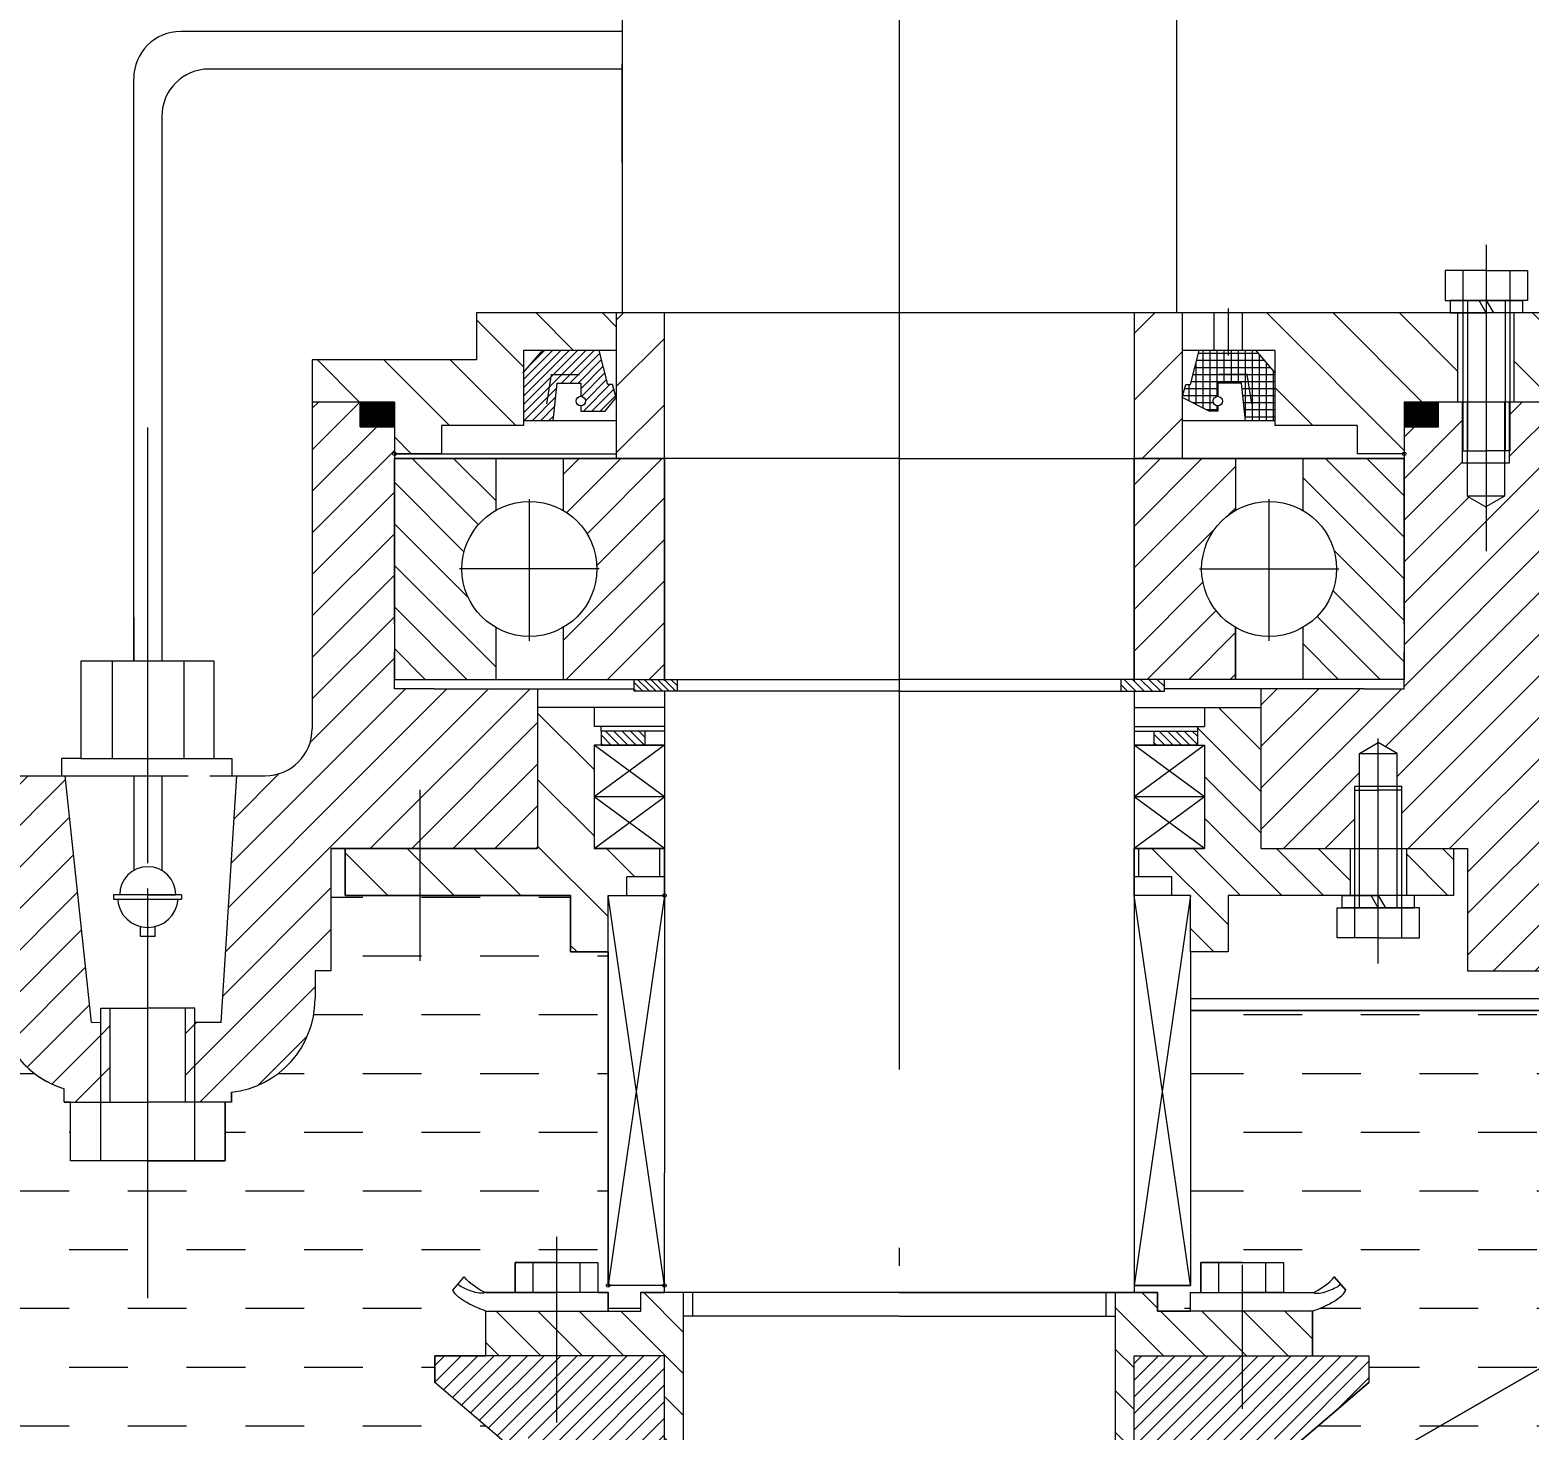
# Model space of a CAD drawing. Extents: x -51258 to 164715, y -112558 to 496610.
# Drawn here: x 74039.4 to 74459.4, y 47772.9 to 48165 of the extents above; entities that cross this region are included whole.
import ezdxf

# ---------------------------------------------------------------- set-up
doc = ezdxf.new("R2010")
doc.units = 0
doc.header["$LTSCALE"] = 1000
doc.header["$PDMODE"] = 32
doc.header["$PDSIZE"] = 1
doc.linetypes.add('DOTE', pattern=[2.42, 2, -0.2, 0.02, -0.2])
doc.layers.add('中心线0.15', color=5, linetype='DOTE', lineweight=15)
doc.layers.add('细线0.15', color=4, linetype='Continuous', lineweight=15)
doc.styles.add('han', font='pdatxt.shx', dxfattribs={"width": 0.7, "bigfont": 'chinese.shx'})
doc.styles.add('图中的汉字和数字', font='njsyeng.shx', dxfattribs={"width": 0.7, "bigfont": 'njsychn.shx'})
doc.dimstyles.new('1比200(加大字号)', dxfattribs={"dimtxt": 700, "dimasz": 240, "dimexe": 240, "dimexo": 30, "dimgap": 20, "dimtad": 1, "dimdec": 0, "dimdsep": 46, "dimtxsty": '图中的汉字和数字', "dimblk": 'ARCHTICK', "dimcen": 2, "dimclrd": 3, "dimclre": 3, "dimclrt": 3, "dimadec": 0, "dimazin": 0, "dimtfac": 1, "dimtdec": 0, "dimtmove": 2, "dimatfit": 3, "dimldrblk": 'ARCHTICK', "dimfxl": 1000, "dimfxlon": 1, "dimarcsym": 0})
pattern_1 = [(45, (125997.9726, 222820.645), (-5.81498, 5.81498), [])]
pattern_2 = [(135, (127057.156, 218406.262), (-5.81498, -5.81498), [])]
pattern_3 = [(315, (125997.973, 222820.645), (9.30397, 9.30397), [])]

# ---------------------------------------------------------------- blocks, each defined once
blk = doc.blocks.new('*X55')
at = {"color": 0}
for p, q in [((1735.5, 1725.17), (1735.5, 1739.63)), ((1735.93, 1740), (1748.41, 1740)), ((1737, 1724.8), (1737, 1740.92)), ((1737.68, 1741.5), (1748.41, 1741.5)), ((1738.5, 1724.42), (1738.5, 1741.86)), ((1740, 1724.05), (1740, 1741.86)), ((1741.5, 1734.82), (1741.5, 1741.86)), ((1743, 1734.99), (1743, 1741.86)), ((1744.5, 1735.16), (1744.5, 1741.86)), ((1746, 1735.32), (1746, 1741.86)), ((1747.5, 1735.49), (1747.5, 1741.86)), ((1733.41, 1737), (1748.41, 1737)), ((1734, 1725.54), (1734, 1738.35)), ((1734.18, 1738.5), (1748.41, 1738.5)), ((1733.41, 1735.5), (1747.6, 1735.5)), ((1733.41, 1734), (1740.35, 1734)), ((1733.41, 1732.5), (1740.35, 1732.5)), ((1733.41, 1731), (1740.35, 1731)), ((1733.41, 1729.5), (1743.19, 1729.5)), ((1733.41, 1728), (1746.29, 1728)), ((1741.5, 1722.64), (1741.5, 1729.67)), ((1743, 1722.19), (1743, 1729.67)), ((1744.5, 1724.28), (1744.5, 1728.72)), ((1745.16, 1729.5), (1746.29, 1729.5)), ((1746, 1727.27), (1746, 1729.67)), ((1733.41, 1726.5), (1745.61, 1726.5)), ((1736.17, 1725), (1744.86, 1725)), ((1740.65, 1723.5), (1744.11, 1723.5))]:
    blk.add_line(p, q, dxfattribs=at)
blk = doc.blocks.new('hhhhh')
at = {"layer": '细线0.15'}
h = blk.add_hatch(dxfattribs=at)
h.set_pattern_fill('ANSI31', color=10, scale=105.262381, angle=-90, style=0)
h.set_pattern_definition(pattern_3)
h.paths.add_polyline_path([(128356.83, 220525.39), (128368.82, 220525.39), (128368.82, 220550.39), (128356.83, 220550.39)])
h.paths.add_polyline_path([(128312.9, 220518.81), (128312.9, 220510.92), (128326.06, 220510.92), (128326.06, 220525.39), (128341.04, 220525.39), (128341.04, 220550.39), (128338.95, 220550.39), (128280.66, 220550.39), (128280.66, 220539.86), (128289.87, 220539.86), (128289.87, 220518.81)])
h.paths.add_polyline_path([(128079.35, 220518.81), (128079.35, 220539.86), (128105.34, 220539.86), (128105.34, 220550.39), (128066.19, 220550.39), (128066.19, 220537.23), (128020.14, 220537.23), (128020.14, 220525.39), (128043.17, 220525.39), (128043.17, 220510.92), (128056.32, 220510.92), (128056.32, 220518.81)])
h = blk.add_hatch(dxfattribs=at)
h.set_pattern_fill('ANSI31', color=10, scale=105.262381, style=0)
h.set_pattern_definition([(45, (125997.973, 222820.645), (-9.30397, 9.30397), [])])
h.paths.add_polyline_path([(128250.4, 220509.6), (128263.89, 220509.6), (128263.89, 220526.71), (128263.83, 220526.73), (128263.89, 220526.91), (128263.89, 220550.39), (128250.4, 220550.39)])
h.paths.add_polyline_path([(128105.34, 220509.6), (128118.82, 220509.6), (128118.82, 220550.39), (128105.34, 220550.39)])
h = blk.add_hatch(dxfattribs=at)
h.set_pattern_fill('ANSI31', color=10, scale=13.157798, style=0)
h.set_pattern_definition([(45, (125997.9726, 222820.645), (-1.162996, 1.162996), [])])
h.paths.add_polyline_path([(128095.38, 220530.72), (128095.38, 220527.02, -0.414214), (128096.7, 220525.7, -0.414214), (128095.38, 220524.37), (128095.38, 220522.91), (128102.22, 220522.91), (128105.33, 220526.73), (128104.23, 220530.33), (128102.93, 220530.34), (128100.57, 220539.86), (128084.64, 220539.86), (128079.35, 220533.69), (128079.35, 220520.13), (128087.6, 220520.13), (128088.78, 220530.72)])
h = blk.add_hatch(dxfattribs=at)
h.set_pattern_fill('ANSI31', color=10, scale=65.788988, style=0)
h.set_pattern_definition(pattern_1)
h.paths.add_polyline_path([(128043.17, 220445.13), (128043.17, 220447.76), (128043.17, 220455.49), (128043.17, 220510.92), (128043.17, 220510.92), (128043.17, 220518.5), (128033.56, 220518.5), (128033.56, 220525.39), (128020.14, 220525.39), (128020.14, 220433.94, -0.414214), (128006.98, 220420.79), (127999.01, 220420.79), (127994.6, 220351.71), (127987.25, 220351.71), (127987.25, 220329.34), (127995.77, 220329.34), (127997.5, 220329.34), (127997.5, 220332.13, 0.382253), (128020.92, 220358.29), (128020.92, 220366.18), (128025.4, 220366.18), (128025.4, 220400.39), (128025.4, 220400.39)])
h = blk.add_hatch(dxfattribs=at)
h.set_pattern_fill('ANSI37', color=10, scale=2.63156, style=0)
h.set_pattern_definition([(45, (125997.97258, 222820.64496), (-0.2325992, 0.2325992), []), (135, (125997.97258, 222820.64496), (-0.2325992, -0.2325992), [])])
h.paths.add_polyline_path([(128335.66, 220518.5), (128335.66, 220524.08), (128335.66, 220525.39), (128326.06, 220525.39), (128326.06, 220518.5)])
h.paths.add_polyline_path([(128043.17, 220518.5), (128043.17, 220525.39), (128033.56, 220525.39), (128033.56, 220518.5)])
h = blk.add_hatch(dxfattribs=at)
h.set_pattern_fill('ANSI31', color=10, scale=65.788988, style=0)
h.set_pattern_definition(pattern_1)
h.paths.add_polyline_path([(128520.14, 220381.31), (128542.58, 220381.31), (128542.58, 220420.79), (128520.14, 220420.79)])
h.paths.add_polyline_path([(128499.03, 220381.31), (128499.03, 220420.79), (128456.98, 220420.79), (128456.98, 220436.44), (128437.9, 220436.44), (128437.9, 220420.65), (128408.24, 220420.65), (128408.24, 220366.18), (128437.24, 220366.18), (128437.24, 220358.29), (128456.98, 220358.29), (128456.98, 220381.31)])
h.paths.add_polyline_path([(128343.82, 220366.18), (128393.84, 220366.18), (128393.84, 220420.65), (128381.98, 220420.65, -0.414214), (128368.82, 220433.81), (128368.82, 220525.39), (128355.66, 220525.39), (128355.66, 220511.71), (128355.51, 220511.71), (128355.51, 220508.29), (128354.19, 220508.29), (128354.19, 220499.08), (128349.08, 220496.13), (128349.08, 220495.95), (128343.67, 220499.08), (128343.67, 220508.29), (128342.35, 220508.29), (128342.35, 220525.39), (128335.66, 220525.39), (128335.66, 220524.04), (128335.66, 220518.5), (128326.06, 220518.5), (128326.06, 220509.6), (128326.06, 220509.6), (128326.06, 220463.22), (128326.06, 220463.22), (128326.06, 220455.49), (128326.06, 220455.49), (128326.06, 220447.76), (128326.06, 220445.13), (128314.87, 220445.13), (128285.93, 220445.13), (128285.93, 220400.39), (128312.24, 220400.39), (128312.24, 220416.71), (128312.24, 220417.83), (128313.56, 220417.83), (128313.56, 220427.04), (128318.82, 220430.08), (128324.09, 220427.04), (128324.09, 220417.83), (128325.4, 220417.83), (128325.4, 220400.39), (128343.82, 220400.39)])
h = blk.add_hatch(dxfattribs=at)
h.set_pattern_fill('ANSI31', color=10, scale=65.788988, angle=90, style=0)
h.set_pattern_definition(pattern_2)
h.paths.add_polyline_path([(128062.08, 220478.68, -0.267949), (128071.54, 220495.06), (128071.54, 220509.6), (128043.17, 220509.6), (128043.17, 220447.76), (128071.54, 220447.76), (128071.54, 220462.3, -0.267949)])
h.paths.add_polyline_path([(128326.06, 220509.6), (128297.69, 220509.6), (128297.69, 220495.06, -0.267949), (128307.14, 220478.68, -0.267949), (128297.69, 220462.3), (128297.69, 220447.76), (128326.06, 220447.76)])
h = blk.add_hatch(dxfattribs=at)
h.set_pattern_fill('ANSI31', color=10, scale=65.788988, style=0)
h.set_pattern_definition([(45, (127057.156, 218406.262), (-5.81498, 5.81498), [])])
h.paths.add_polyline_path([(128090.48, 220462.32), (128090.48, 220447.76), (128118.82, 220447.76), (128118.82, 220509.6), (128090.45, 220509.6), (128090.45, 220495.06, -0.267949), (128099.91, 220478.68, -0.267524)])
h.paths.add_polyline_path([(128250.4, 220447.76), (128278.75, 220447.76), (128278.75, 220462.32, -0.267524), (128269.32, 220478.68, -0.267949), (128278.77, 220495.06), (128278.77, 220509.6), (128250.4, 220509.6)])
h = blk.add_hatch(dxfattribs=at)
h.set_pattern_fill('ANSI31', color=10, scale=65.788988, style=0)
h.set_pattern_definition(pattern_1)
h.paths.add_polyline_path([(128083.3, 220400.39), (128083.3, 220445.13), (128054.35, 220445.13), (128054.35, 220445.13), (128043.17, 220445.13), (128025.4, 220400.39)])
h = blk.add_hatch(dxfattribs=at)
h.set_pattern_fill('U', color=10, scale=1.31578, angle=135, style=0, pattern_type=0)
h.set_pattern_definition([(135, (128184.6124, 220444.471), (-0.930397, -0.930397), [])])
h.paths.add_polyline_path([(128110.34, 220447.76), (128110.34, 220444.47), (128122.44, 220444.47), (128122.44, 220447.76)])
h = blk.add_hatch(dxfattribs=at)
h.set_pattern_fill('ANSI31', color=10, scale=65.788988, style=0)
h.set_pattern_definition(pattern_1)
h.paths.add_polyline_path([(127912.25, 220381.31), (127912.25, 220358.29), (127931.98, 220358.29, 0.330512), (127950.67, 220333.1), (127950.67, 220329.34), (127952.41, 220329.34), (127960.93, 220329.34), (127960.93, 220351.71), (127958.3, 220351.71), (127950.91, 220420.79), (127931.32, 220420.79), (127931.32, 220436.44), (127912.25, 220436.44), (127912.25, 220420.79), (127859.61, 220420.79), (127859.61, 220381.31)])
h.paths.add_polyline_path([(127831.33, 220381.31), (127859.61, 220381.31), (127859.61, 220420.79), (127849.09, 220420.79), (127831.33, 220420.79)])
h = blk.add_hatch(dxfattribs=at)
h.set_pattern_fill('ANSI31', color=10, scale=105.262381, angle=-90, style=0)
h.set_pattern_definition(pattern_3)
h.paths.add_polyline_path([(128103.03, 220371.45), (128103.03, 220387.23), (128108.3, 220387.23), (128108.3, 220392.5), (128117.51, 220392.5), (128117.51, 220400.39), (128099.09, 220400.39), (128083.3, 220400.39), (128083.3, 220400.39), (128050.4, 220400.39), (128050.4, 220387.23), (128092.51, 220387.23), (128092.51, 220371.45)])
h.paths.add_polyline_path([(128050.4, 220387.23), (128050.4, 220400.39), (128029.35, 220400.39), (128029.35, 220387.23)])
h.paths.add_polyline_path([(128099.09, 220400.39), (128099.09, 220429.34), (128101.06, 220429.34), (128101.06, 220433.29), (128101.06, 220434.6), (128099.09, 220434.6), (128099.09, 220439.87), (128083.3, 220439.87), (128083.3, 220400.39)])
h = blk.add_hatch(dxfattribs=at)
h.set_pattern_fill('ANSI31', color=10, scale=13.157798, angle=-90, style=0)
h.set_pattern_definition([(315, (125997.9726, 222820.645), (1.162996, 1.162996), [])])
h.paths.add_polyline_path([(128101.06, 220433.29), (128101.06, 220429.34), (128113.3, 220429.34), (128113.3, 220433.29)])
h = blk.add_hatch(dxfattribs=at)
h.set_pattern_fill('DASH', color=10, scale=131.577977, style=0)
h.set_pattern_definition([(0, (127438.188, 217920.872), (16.44725, 16.44725), [16.44725, -16.44725])])
edge = h.paths.add_edge_path()
edge.add_line((128028.03, 220212.24), (128059.35, 220212.24))
edge.add_line((128059.35, 220212.24), (128077.05, 220231.57))
edge.add_line((128077.05, 220231.57), (128054.45, 220250.88))
edge.add_line((128054.45, 220250.88), (128054.45, 220258.35))
edge.add_line((128054.45, 220258.35), (128068.82, 220258.35))
edge.add_line((128068.82, 220258.35), (128068.82, 220270.85))
edge.add_spline(control_points=[(128068.82, 220270.85), (128067.11, 220271.5), (128063.96, 220272.68), (128060.18, 220275.31), (128059.49, 220276.73)], knot_values=[0, 0, 0, 0, 4.434873, 8.138917, 8.138917, 8.138917, 8.138917], degree=3, periodic=0)
edge.add_line((128059.49, 220276.73), (128062.75, 220280.49))
edge.add_spline(control_points=[(128062.75, 220280.49), (128063.01, 220280.04), (128064.41, 220278.58), (128067.8, 220276.19), (128068.82, 220276.05)], knot_values=[1.316983, 1.316983, 1.316983, 1.316983, 2.593293, 5.593026, 5.593026, 5.593026, 5.593026], degree=3, periodic=0)
edge.add_line((128068.82, 220276.05), (128076.99, 220276.05))
edge.add_line((128076.99, 220276.05), (128076.99, 220284.47))
edge.add_line((128076.99, 220284.47), (128088.56, 220284.47))
edge.add_line((128088.56, 220284.47), (128100.13, 220284.47))
edge.add_line((128100.13, 220284.47), (128100.13, 220276.05))
edge.add_line((128100.13, 220276.05), (128103.03, 220276.05))
edge.add_line((128103.03, 220276.05), (128103.03, 220270.85))
edge.add_line((128103.03, 220270.85), (128112.24, 220270.85))
edge.add_line((128112.24, 220270.85), (128112.24, 220276.05))
edge.add_line((128112.24, 220276.05), (128118.82, 220276.05))
edge.add_line((128118.82, 220276.05), (128118.82, 220278.02))
edge.add_line((128118.82, 220278.02), (128118.82, 220278.02))
edge.add_line((128118.82, 220278.02), (128103.03, 220278.02))
edge.add_line((128103.03, 220278.02), (128103.03, 220371.45))
edge.add_line((128103.03, 220371.45), (128092.51, 220371.45))
edge.add_line((128092.51, 220371.45), (128092.51, 220387.23))
edge.add_line((128092.51, 220387.23), (128029.35, 220387.23))
edge.add_line((128029.35, 220387.23), (128029.35, 220400.39))
edge.add_line((128029.35, 220400.39), (128025.4, 220400.39))
edge.add_line((128025.4, 220400.39), (128025.4, 220366.18))
edge.add_line((128025.4, 220366.18), (128020.92, 220366.18))
edge.add_line((128020.92, 220366.18), (128020.92, 220358.29))
edge.add_arc((127994.6, 220358.29), 26.32, 276.322, 360, ccw=False)
edge.add_line((127997.5, 220332.13), (127997.5, 220329.34))
edge.add_line((127997.5, 220329.34), (127995.77, 220329.34))
edge.add_line((127995.77, 220329.34), (127995.77, 220312.9))
edge.add_line((127995.77, 220312.9), (127974.09, 220312.9))
edge.add_line((127974.09, 220312.9), (127952.41, 220312.9))
edge.add_line((127952.41, 220312.9), (127952.41, 220329.34))
edge.add_line((127952.41, 220329.34), (127950.67, 220329.34))
edge.add_line((127950.67, 220329.34), (127950.67, 220333.1))
edge.add_arc((127958.3, 220358.29), 26.32, 187.1808, 253.1573, ccw=False)
edge.add_line((127932.19, 220355), (127912.24, 220355))
edge.add_line((127912.24, 220355), (127902.72, 220345.24))
edge.add_line((127902.72, 220345.24), (127902.72, 220262.37))
edge.add_line((127902.72, 220262.37), (127904.58, 220260.51))
edge.add_line((127904.58, 220260.51), (127902.72, 220258.65))
edge.add_line((127902.72, 220258.65), (127902.72, 220198.89))
edge.add_line((127902.72, 220198.89), (127972.13, 220064.15))
edge.add_arc((127977.98, 220067.17), 6.58, 207.2555, 326.9668)
edge.add_line((127983.49, 220063.58), (127987.32, 220069.47))
edge.add_line((127987.32, 220069.47), (127988.56, 220069.47))
edge.add_line((127988.56, 220069.47), (127988.56, 220093.82))
edge.add_line((127988.56, 220093.82), (127992.12, 220098.32))
edge.add_line((127992.12, 220098.32), (127992.12, 220105.66))
edge.add_line((127992.12, 220105.66), (127997.91, 220105.66))
edge.add_line((127997.91, 220105.66), (128028.03, 220143.82))
edge.add_line((128028.03, 220143.82), (128028.03, 220212.24))
h.paths.add_polyline_path([(127902.72, 220345.24), (127873.57, 220315.37, 0.135149), (127864.97, 220300.17), (127902.72, 220262.37)])
h.paths.add_polyline_path([(127902.72, 220258.65), (127900.86, 220256.79), (127864.01, 220293.68, 0.086957), (127865.45, 220282.41, 0.043847), (127887.59, 220228.26), (127902.72, 220198.89)])
edge = h.paths.add_edge_path()
edge.add_line((128266.19, 220355), (128266.19, 220278.02))
edge.add_line((128266.19, 220278.02), (128250.4, 220278.02))
edge.add_line((128250.4, 220278.02), (128250.4, 220276.05))
edge.add_line((128250.4, 220276.05), (128256.98, 220276.05))
edge.add_line((128256.98, 220276.05), (128256.98, 220270.85))
edge.add_line((128256.98, 220270.85), (128266.19, 220270.85))
edge.add_line((128266.19, 220270.85), (128266.19, 220276.05))
edge.add_line((128266.19, 220276.05), (128269.09, 220276.05))
edge.add_line((128269.09, 220276.05), (128269.09, 220284.47))
edge.add_line((128269.09, 220284.47), (128280.66, 220284.47))
edge.add_line((128280.66, 220284.47), (128292.24, 220284.47))
edge.add_line((128292.24, 220284.47), (128292.24, 220276.05))
edge.add_line((128292.24, 220276.05), (128300.4, 220276.05))
edge.add_spline(control_points=[(128300.4, 220276.05), (128301.43, 220276.19), (128304.81, 220278.58), (128306.22, 220280.04), (128306.48, 220280.49)], knot_values=[1.316983, 1.316983, 1.316983, 1.316983, 4.316716, 5.593026, 5.593026, 5.593026, 5.593026], degree=3, periodic=0)
edge.add_line((128306.48, 220280.49), (128309.74, 220276.73))
edge.add_spline(control_points=[(128309.74, 220276.73), (128309.04, 220275.31), (128305.27, 220272.68), (128302.12, 220271.5), (128300.4, 220270.85)], knot_values=[0, 0, 0, 0, 3.704043, 8.138917, 8.138917, 8.138917, 8.138917], degree=3, periodic=0)
edge.add_line((128300.4, 220270.85), (128300.4, 220258.35))
edge.add_line((128300.4, 220258.35), (128316.19, 220258.35))
edge.add_line((128316.19, 220258.35), (128316.19, 220250.88))
edge.add_line((128316.19, 220250.88), (128293.46, 220231.45))
edge.add_line((128293.46, 220231.45), (128303.36, 220219.87))
edge.add_line((128303.36, 220219.87), (128398.45, 220274.65))
edge.add_line((128398.45, 220274.65), (128398.45, 220355))
edge.add_line((128398.45, 220355), (128266.19, 220355))
h.paths.add_polyline_path([(128400.17, 220257.6), (128399.38, 220257.6), (128399.38, 220263.96), (128398.45, 220263.96), (128398.45, 220274.65), (128303.36, 220219.87), (128309.88, 220212.24), (128341.19, 220212.24), (128341.19, 220143.82), (128363.87, 220097.5, 0.28632), (128369.78, 220093.82), (128380.66, 220093.82), (128380.66, 220069.47), (128385.89, 220063.58, 0.575672), (128397.25, 220064.15), (128465.35, 220196.34), (128465.35, 220313.19), (128403.61, 220277.63), (128403.61, 220264.41), (128403.61, 220263.96), (128402.73, 220263.96), (128402.73, 220260.56), (128401.94, 220260.56), (128401.94, 220263.96), (128400.17, 220263.96)])
h.paths.add_polyline_path([(128403.61, 220355), (128403.61, 220277.63), (128465.35, 220313.19), (128465.35, 220347), (128457.35, 220355)])
h.paths.add_polyline_path([(128465.35, 220196.35), (128465.35, 220196.34), (128481.79, 220228.26, 0.044627), (128504.24, 220283.41, 0.277487), (128496.04, 220316.3), (128486.8, 220325.55), (128465.35, 220313.19)])
h.paths.add_polyline_path([(128486.8, 220325.55), (128465.35, 220347), (128465.35, 220313.19)])
h = blk.add_hatch(dxfattribs=at)
h.set_pattern_fill('ANSI31', color=10, scale=65.788988, angle=90, style=0)
h.set_pattern_definition(pattern_2)
h.paths.add_polyline_path([(127912.24, 220375.79), (127902.72, 220375.79), (127902.72, 220381.31), (127826.8, 220381.31), (127822.15, 220376.66), (127831.43, 220367.42), (127820.75, 220356.69), (127848.72, 220328.84), (127847.33, 220327.44), (127867.64, 220307.23, -0.077013), (127873.57, 220315.37), (127912.24, 220355)])
h.paths.add_polyline_path([(127857.44, 220288.6), (127811.21, 220302.59), (127842.73, 220271.07, -0.11484), (127845.88, 220266, 0.036931), (127866.53, 220217.41), (127908.05, 220136.83), (127938.16, 220130.09), (127887.59, 220228.26, -0.041798), (127866.27, 220279.81)])
h.paths.add_polyline_path([(127803.58, 220339.45), (127794.29, 220330.12), (127784.85, 220339.37), (127779.64, 220334.16), (127811.21, 220302.59), (127857.44, 220288.6), (127832.94, 220312.99), (127831.55, 220311.59)])
h.paths.add_polyline_path([(127953.73, 220099.87), (127927.28, 220099.49), (127958.74, 220038.42), (127965.98, 220076.09)])
h.paths.add_polyline_path([(127938.16, 220130.09), (127908.05, 220136.83), (127927.28, 220099.49), (127953.73, 220099.87)])
h = blk.add_hatch(dxfattribs=at)
h.set_pattern_fill('ANSI31', color=10, scale=65.788988, style=0)
h.set_pattern_definition(pattern_1)
h.paths.add_polyline_path([(127984.61, 220329.34), (127987.25, 220329.34), (127987.25, 220355.66), (127984.61, 220355.66)])
h.paths.add_polyline_path([(127960.93, 220329.34), (127963.56, 220329.34), (127963.56, 220355.66), (127960.93, 220355.66)])
h = blk.add_hatch(dxfattribs=at)
h.set_pattern_fill('ANSI31', color=10, scale=65.788988, angle=-90, style=0)
h.set_pattern_definition([(315, (125997.9726, 222820.645), (5.81498, 5.81498), [])])
h.paths.add_polyline_path([(128256.98, 220270.85), (128256.98, 220276.05), (128250.4, 220276.05), (128250.4, 220276.05), (128245.14, 220276.05), (128245.14, 220197.83), (128250.4, 220197.83), (128250.4, 220258.35), (128280.66, 220258.35), (128280.66, 220270.85)])
h.paths.add_polyline_path([(128280.66, 220258.35), (128300.4, 220258.35), (128300.4, 220270.85), (128280.66, 220270.85)])
h.paths.add_polyline_path([(128118.82, 220258.35), (128118.82, 220197.83), (128124.09, 220197.83), (128124.09, 220276.05), (128118.82, 220276.05), (128118.82, 220276.05), (128112.24, 220276.05), (128112.24, 220270.85), (128088.56, 220270.85), (128088.56, 220258.35)])
h.paths.add_polyline_path([(128068.82, 220270.85), (128068.82, 220258.35), (128088.56, 220258.35), (128088.56, 220270.85)])
h = blk.add_hatch(dxfattribs=at)
h.set_pattern_fill('ANSI31', color=10, scale=26.315595, style=0)
h.set_pattern_definition([(45, (125997.9726, 222820.645), (-2.325992, 2.325992), [])])
h.paths.add_polyline_path([(128250.4, 220258.35), (128250.4, 220197.83), (128254.11, 220197.83), (128264.49, 220206.7), (128261.15, 220210.61), (128290.12, 220235.36), (128293.46, 220231.45), (128316.19, 220250.88), (128316.19, 220258.35)])
h.paths.add_polyline_path([(128118.82, 220258.35), (128054.45, 220258.35), (128054.45, 220250.88), (128077.05, 220231.57), (128080.52, 220235.36), (128109.49, 220210.61), (128106.02, 220206.81), (128116.53, 220197.83), (128118.82, 220197.83)])
at = {"layer": '中心线0.15', "ltscale": 0.25}
blk.add_line((128184.61, 222653.55), (128184.61, 218739.75), dxfattribs=at)
at = {"layer": '细线0.15', "color": 10}
for p, q in [((128106.98, 220785.75), (128106.98, 220550.39)), ((128262.24, 220785.75), (128262.24, 220550.39)), ((128106.98, 220629.2), (127983.29, 220629.2)), ((128106.98, 220618.67), (127991.2, 220618.67)), ((128106.98, 220592.5), (128106.98, 220620.01)), ((127970.13, 220452.82), (127970.13, 220616.04)), ((127978.04, 220605.51), (127978.04, 220452.82)), ((128349.08, 220569.42), (128349.08, 220501.75)), ((128349.08, 220567.35), (128349.08, 220483.68)), ((128349.08, 220562.23), (128337.51, 220562.23)), ((128337.51, 220562.23), (128337.51, 220553.81)), ((128342.51, 220562.23), (128342.51, 220553.81)), ((128349.08, 220562.23), (128360.66, 220562.23)), ((128355.66, 220562.23), (128355.66, 220553.81)), ((128360.66, 220562.23), (128360.66, 220553.81)), ((128337.51, 220553.81), (128349.08, 220553.81)), ((128349.08, 220553.81), (128338.95, 220553.81)), ((128338.95, 220553.81), (128338.95, 220550.39)), ((128342.51, 220553.81), (128342.51, 220511.71)), ((128342.51, 220553.81), (128349.08, 220553.81)), ((128343.82, 220553.81), (128343.82, 220511.71)), ((128349.08, 220550.39), (128347.11, 220553.81)), ((128349.08, 220556.57), (128349.08, 220547.63)), ((128349.08, 220553.81), (128351.06, 220550.39)), ((128360.66, 220553.81), (128349.08, 220553.81)), ((128355.66, 220553.81), (128349.08, 220553.81)), ((128349.08, 220553.81), (128359.22, 220553.81)), ((128354.35, 220553.81), (128354.35, 220511.71)), ((128355.66, 220553.81), (128355.66, 220511.71)), ((128359.22, 220553.81), (128359.22, 220550.39)), ((128341.19, 220550.39), (128066.19, 220550.39)), ((128066.19, 220550.39), (128066.19, 220537.23)), ((128105.34, 220550.39), (128105.34, 220509.6)), ((128118.82, 220449.08), (128118.82, 220550.39)), ((128250.4, 220550.39), (128250.4, 220447.76)), ((128263.89, 220550.39), (128263.89, 220509.6)), ((128272.77, 220550.39), (128272.77, 220539.86)), ((128276.72, 220551.57), (128276.72, 220538.47)), ((128280.66, 220550.39), (128280.66, 220539.86)), ((128338.95, 220550.39), (128349.08, 220550.39)), ((128341.04, 220550.39), (128341.04, 220525.39)), ((128368.82, 220550.39), (128341.19, 220550.39)), ((128359.22, 220550.39), (128349.08, 220550.39)), ((128356.83, 220550.39), (128356.83, 220525.39)), ((128066.19, 220537.23), (128020.14, 220537.23)), ((128020.14, 220537.23), (128020.14, 220525.39)), ((128079.19, 220533.5), (128084.73, 220539.97)), ((128105.34, 220539.86), (128079.35, 220539.86)), ((128079.35, 220539.86), (128079.35, 220518.81)), ((128102.93, 220530.34), (128100.57, 220539.86)), ((128289.87, 220539.86), (128263.89, 220539.86)), ((128266.24, 220530.34), (128268.59, 220539.86)), ((128290.03, 220533.5), (128284.49, 220539.97)), ((128289.87, 220539.86), (128289.87, 220518.81)), ((128085.88, 220524.88), (128087.14, 220533.13)), ((128087.14, 220533.13), (128095, 220533.13)), ((128282.09, 220533.13), (128274.23, 220533.13)), ((128283.34, 220524.88), (128282.09, 220533.13)), ((128087.6, 220520.16), (128088.78, 220530.72)), ((128088.78, 220530.72), (128095.38, 220530.72)), ((128095.38, 220530.72), (128095.38, 220527.02)), ((128104.23, 220530.33), (128102.93, 220530.34)), ((128105.33, 220526.73), (128104.23, 220530.33)), ((128263.83, 220526.73), (128264.94, 220530.33)), ((128264.94, 220530.33), (128266.24, 220530.34)), ((128273.84, 220530.72), (128273.84, 220527.02)), ((128280.45, 220530.72), (128273.84, 220530.72)), ((128281.62, 220520.16), (128280.45, 220530.72)), ((128020.14, 220525.39), (128020.14, 220433.94)), ((128043.17, 220525.39), (128020.14, 220525.39)), ((128033.56, 220518.5), (128033.56, 220525.39)), ((128043.17, 220525.39), (128043.17, 220449.08)), ((128043.17, 220525.39), (128043.17, 220510.92)), ((128095.38, 220524.37), (128095.38, 220522.91)), ((128102.22, 220522.91), (128105.33, 220526.73)), ((128271.44, 220522.91), (128263.83, 220526.73)), ((128273.84, 220524.37), (128273.84, 220522.91)), ((128368.82, 220525.39), (128326.06, 220525.39)), ((128326.06, 220525.39), (128326.06, 220447.76)), ((128335.66, 220524.04), (128335.66, 220525.39)), ((128342.35, 220525.39), (128342.35, 220508.29)), ((128343.67, 220525.39), (128343.67, 220499.08)), ((128354.19, 220525.39), (128354.19, 220499.08)), ((128355.51, 220525.39), (128355.51, 220508.29)), ((128095.38, 220522.91), (128102.22, 220522.91)), ((128273.84, 220522.91), (128271.44, 220522.91)), ((128335.66, 220518.5), (128335.66, 220524.08)), ((128335.66, 220518.5), (128335.66, 220524.08)), ((127974.09, 220396.25), (127974.09, 220518.32)), ((128033.56, 220518.5), (128043.17, 220518.5)), ((128079.35, 220518.81), (128056.32, 220518.81)), ((128056.32, 220518.81), (128056.32, 220510.92)), ((128105.34, 220520.13), (128079.35, 220520.13)), ((128289.87, 220520.13), (128263.89, 220520.13)), ((128312.9, 220518.81), (128289.87, 220518.81)), ((128312.9, 220518.81), (128312.9, 220510.92)), ((128326.06, 220518.5), (128335.66, 220518.5)), ((128335.66, 220518.5), (128326.06, 220518.5)), ((128043.17, 220510.92), (128105.34, 220510.92)), ((128056.32, 220510.92), (128043.17, 220510.92)), ((128184.61, 220509.6), (128043.17, 220509.6)), ((128184.61, 220509.6), (128043.17, 220509.6)), ((128043.17, 220509.6), (128118.82, 220509.6)), ((128043.17, 220509.6), (128043.17, 220447.76)), ((128043.17, 220509.6), (128043.17, 220447.76)), ((128043.17, 220463.22), (128043.17, 220509.6)), ((128071.54, 220509.6), (128071.54, 220495.06)), ((128071.54, 220509.6), (128071.54, 220495.06)), ((128090.45, 220509.6), (128090.45, 220495.06)), ((128090.45, 220509.6), (128090.45, 220495.06)), ((128118.82, 220509.6), (128118.82, 220447.76)), ((128118.82, 220447.76), (128118.82, 220509.6)), ((128118.82, 220509.19), (128118.82, 220447.35)), ((128184.61, 220509.6), (128326.06, 220509.6)), ((128184.61, 220509.6), (128326.06, 220509.6)), ((128250.4, 220509.6), (128250.4, 220447.76)), ((128250.4, 220447.76), (128250.4, 220509.6)), ((128263.89, 220509.6), (128250.4, 220509.6)), ((128250.4, 220509.19), (128250.4, 220447.35)), ((128326.06, 220509.6), (128263.89, 220509.6)), ((128278.77, 220509.6), (128278.77, 220495.06)), ((128278.77, 220509.6), (128278.77, 220495.06)), ((128297.69, 220509.6), (128297.69, 220495.06)), ((128297.69, 220509.6), (128297.69, 220495.06)), ((128326.06, 220510.92), (128312.9, 220510.92)), ((128326.06, 220509.6), (128326.06, 220447.76)), ((128326.06, 220509.6), (128326.06, 220447.76)), ((128326.06, 220463.22), (128326.06, 220509.6)), ((128355.51, 220508.29), (128342.35, 220508.29)), ((128342.51, 220511.71), (128349.08, 220511.71)), ((128355.66, 220511.71), (128349.08, 220511.71)), ((128080.99, 220458.98), (128080.99, 220498.22)), ((128080.99, 220458.57), (128080.99, 220497.81)), ((128288.23, 220458.98), (128288.23, 220498.22)), ((128288.23, 220458.57), (128288.23, 220497.81)), ((128354.19, 220499.08), (128343.67, 220499.08)), ((128343.67, 220499.08), (128348.93, 220496.04)), ((128354.19, 220499.08), (128348.93, 220496.04)), ((128100.5, 220478.68), (128061.43, 220478.68)), ((128100.5, 220478.68), (128061.43, 220478.68)), ((128268.72, 220478.68), (128307.79, 220478.68)), ((128268.72, 220478.68), (128307.79, 220478.68)), ((128118.82, 220467.5), (128118.82, 220447.76)), ((127970.13, 220465.07), (127970.13, 220452.82)), ((128071.54, 220462.3), (128071.54, 220447.76)), ((128071.56, 220462.3), (128071.56, 220447.76)), ((128090.45, 220462.3), (128090.45, 220447.76)), ((128090.48, 220462.3), (128090.48, 220447.76)), ((128278.75, 220462.3), (128278.75, 220447.76)), ((128278.77, 220462.3), (128278.77, 220447.76)), ((128297.66, 220462.3), (128297.66, 220447.76)), ((128297.69, 220462.3), (128297.69, 220447.76)), ((128043.17, 220447.76), (128043.17, 220455.49)), ((128326.06, 220447.76), (128326.06, 220455.49)), ((127964.09, 220452.82), (127964.09, 220425.58)), ((127984.24, 220425.58), (127984.24, 220452.82)), ((128043.17, 220447.76), (128184.61, 220447.76)), ((128043.17, 220445.13), (128043.17, 220447.76)), ((128054.35, 220445.13), (128043.17, 220445.13)), ((128043.19, 220447.76), (128184.64, 220447.76)), ((128054.35, 220445.13), (128095.6, 220445.13)), ((128083.3, 220445.13), (128083.3, 220400.39)), ((128083.3, 220445.13), (128083.3, 220400.39)), ((128083.3, 220445.13), (128083.3, 220417.5)), ((128095.6, 220445.13), (128110.34, 220445.13)), ((128110.34, 220447.76), (128184.61, 220447.76)), ((128110.34, 220444.47), (128110.34, 220447.76)), ((128122.44, 220444.47), (128122.44, 220447.76)), ((128326.03, 220447.76), (128184.59, 220447.76)), ((128326.06, 220447.76), (128184.61, 220447.76)), ((128258.89, 220447.76), (128184.61, 220447.76)), ((128246.78, 220444.47), (128246.78, 220447.76)), ((128246.78, 220446.23), (128248.54, 220444.47)), ((128247.58, 220447.76), (128250.87, 220444.47)), ((128249.91, 220447.76), (128253.2, 220444.47)), ((128252.23, 220447.76), (128255.52, 220444.47)), ((128254.56, 220447.76), (128257.85, 220444.47)), ((128256.88, 220447.76), (128258.89, 220445.76)), ((128258.89, 220444.47), (128258.89, 220447.76)), ((128314.87, 220445.13), (128258.89, 220445.13)), ((128285.93, 220445.13), (128285.93, 220400.39)), ((128314.87, 220445.13), (128326.06, 220445.13)), ((128326.06, 220445.13), (128326.06, 220447.76)), ((128184.61, 220444.47), (128110.34, 220444.47)), ((128118.82, 220444.47), (128118.82, 220309.6)), ((128184.61, 220444.47), (128258.89, 220444.47)), ((128250.4, 220444.47), (128250.4, 220343.81)), ((128099.09, 220439.87), (128083.3, 220439.87)), ((128118.82, 220439.87), (128099.09, 220439.87)), ((128099.09, 220439.87), (128099.09, 220434.6)), ((128250.4, 220439.87), (128270.14, 220439.87)), ((128270.14, 220439.87), (128285.93, 220439.87)), ((128270.14, 220439.87), (128270.14, 220434.6)), ((128274.08, 220439.87), (128285.93, 220428.02)), ((128285.71, 220439.87), (128285.93, 220439.65)), ((128285.93, 220439.87), (128285.93, 220400.39)), ((128118.82, 220434.6), (128099.09, 220434.6)), ((128101.06, 220433.29), (128101.06, 220434.6)), ((128118.82, 220433.29), (128101.06, 220433.29)), ((128101.06, 220433.29), (128101.06, 220429.34)), ((128113.3, 220433.29), (128113.3, 220429.34)), ((128113.3, 220433.29), (128113.3, 220433.29)), ((128113.3, 220433.29), (128113.3, 220433.29)), ((128250.4, 220434.6), (128270.14, 220434.6)), ((128250.4, 220433.29), (128268.16, 220433.29)), ((128255.93, 220433.29), (128255.93, 220429.34)), ((128255.93, 220432.43), (128259.02, 220429.34)), ((128257.4, 220433.29), (128261.35, 220429.34)), ((128259.73, 220433.29), (128263.67, 220429.34)), ((128262.05, 220433.29), (128266, 220429.34)), ((128264.38, 220433.29), (128268.16, 220429.5)), ((128266.71, 220433.29), (128268.16, 220431.83)), ((128268.16, 220434.6), (128268.16, 220433.29)), ((128268.16, 220434.15), (128285.93, 220416.39)), ((128268.16, 220433.29), (128268.16, 220429.34)), ((128099.09, 220429.34), (128099.09, 220400.39)), ((128118.82, 220414.87), (128099.09, 220429.34)), ((128118.82, 220429.34), (128099.09, 220414.87)), ((128118.82, 220429.34), (128099.09, 220429.34)), ((128101.06, 220429.34), (128118.82, 220429.34)), ((128270.14, 220414.87), (128250.4, 220429.34)), ((128268.16, 220429.34), (128250.4, 220429.34)), ((128270.14, 220429.34), (128250.4, 220414.87)), ((128250.4, 220429.34), (128270.14, 220429.34)), ((128255.93, 220430.11), (128256.7, 220429.34)), ((128270.14, 220429.34), (128270.14, 220400.39)), ((128313.56, 220427.04), (128318.82, 220430.08)), ((128318.82, 220368.93), (128318.82, 220431.2)), ((128324.09, 220427.04), (128318.82, 220430.08)), ((127955.38, 220425.58), (127949.94, 220425.58)), ((127949.94, 220425.58), (127949.94, 220420.76)), ((127992.69, 220425.58), (127997.63, 220425.58)), ((127997.63, 220425.58), (127997.63, 220420.76)), ((128313.56, 220400.73), (128313.56, 220427.04)), ((128313.56, 220427.04), (128324.09, 220427.04)), ((128318.82, 220368.2), (128318.82, 220426.66)), ((128324.09, 220400.73), (128324.09, 220427.04)), ((127931.32, 220420.79), (127985.4, 220420.79)), ((127958.3, 220351.71), (127950.91, 220420.79)), ((127970.13, 220420.76), (127970.13, 220394.24)), ((127978.04, 220420.76), (127978.04, 220394.21)), ((127991.43, 220420.79), (128006.98, 220420.79)), ((127994.6, 220351.71), (127999.01, 220420.79)), ((128270.14, 220420.55), (128285.93, 220404.76)), ((128050.4, 220368.93), (128050.4, 220416.86)), ((128312.24, 220400.73), (128312.24, 220417.83)), ((128312.24, 220417.83), (128325.4, 220417.83)), ((128312.24, 220383.81), (128312.24, 220416.71)), ((128312.24, 220416.71), (128318.82, 220416.71)), ((128313.56, 220383.81), (128313.56, 220416.71)), ((128325.4, 220416.71), (128318.82, 220416.71)), ((128324.09, 220383.81), (128324.09, 220416.71)), ((128325.4, 220400.73), (128325.4, 220417.83)), ((128325.4, 220383.81), (128325.4, 220416.71)), ((128099.09, 220400.39), (128118.82, 220414.87)), ((128118.82, 220400.39), (128099.09, 220414.87)), ((128118.82, 220414.87), (128099.09, 220414.87)), ((128270.14, 220400.39), (128250.4, 220414.87)), ((128270.14, 220414.87), (128250.4, 220400.39)), ((128270.14, 220414.87), (128250.4, 220414.87)), ((128270.14, 220408.92), (128291.82, 220387.23)), ((128118.82, 220405.66), (128118.82, 220343.81)), ((128025.4, 220400.39), (128025.4, 220366.18)), ((128029.35, 220400.39), (128025.4, 220400.39)), ((128083.3, 220400.39), (128025.4, 220400.39)), ((128025.4, 220400.39), (128083.3, 220400.39)), ((128025.4, 220400.39), (128025.4, 220366.18)), ((128025.4, 220400.39), (128025.4, 220366.18)), ((128029.35, 220387.23), (128029.35, 220400.39)), ((128083.3, 220400.39), (128029.35, 220400.39)), ((128029.35, 220400.39), (128029.35, 220387.23)), ((128099.09, 220400.39), (128118.82, 220400.39)), ((128099.09, 220400.39), (128118.82, 220400.39)), ((128118.82, 220400.39), (128099.09, 220400.39)), ((128117.51, 220392.5), (128117.51, 220400.39)), ((128118.82, 220387.23), (128118.82, 220400.39)), ((128250.4, 220400.39), (128250.4, 220276.05)), ((128270.14, 220400.39), (128250.4, 220400.39)), ((128250.4, 220400.39), (128270.14, 220400.39)), ((128270.14, 220400.39), (128250.4, 220400.39)), ((128250.4, 220387.23), (128250.4, 220400.39)), ((128251.72, 220392.5), (128251.72, 220400.39)), ((128255.41, 220400.39), (128276.72, 220379.08)), ((128267.04, 220400.39), (128280.19, 220387.23)), ((128285.93, 220400.39), (128343.82, 220400.39)), ((128285.93, 220400.39), (128339.87, 220400.39)), ((128290.3, 220400.39), (128303.45, 220387.23)), ((128301.93, 220400.39), (128310.93, 220391.39)), ((128310.93, 220400.39), (128310.93, 220387.23)), ((128326.72, 220400.39), (128326.72, 220387.23)), ((128326.72, 220398.86), (128338.34, 220387.23)), ((128336.82, 220400.39), (128339.87, 220397.33)), ((128339.87, 220400.39), (128339.87, 220387.23)), ((128343.82, 220400.39), (128343.82, 220366.18)), ((128118.82, 220392.5), (128108.3, 220392.5)), ((128108.3, 220387.23), (128108.3, 220392.5)), ((128260.93, 220392.5), (128250.4, 220392.5)), ((128260.93, 220387.23), (128260.93, 220392.5)), ((128318.82, 220381.05), (128318.82, 220389.99)), ((127983.56, 220387.44), (127964.49, 220387.44)), ((127964.49, 220387.44), (127964.49, 220386.24)), ((127964.49, 220386.24), (127983.56, 220386.24)), ((127974.09, 220274.46), (127974.09, 220389.23)), ((127974.09, 220387.44), (127981.92, 220387.44)), ((127983.56, 220387.44), (127983.56, 220386.24)), ((128092.51, 220387.23), (128029.35, 220387.23)), ((128029.35, 220387.23), (128092.51, 220387.23)), ((128092.51, 220371.45), (128092.51, 220387.23)), ((128092.51, 220387.23), (128092.51, 220371.45)), ((128118.82, 220278.02), (128103.03, 220387.23)), ((128118.82, 220387.23), (128103.03, 220278.02)), ((128103.03, 220387.23), (128118.82, 220387.23)), ((128103.03, 220371.45), (128103.03, 220387.23)), ((128266.19, 220278.02), (128250.4, 220387.23)), ((128266.19, 220387.23), (128250.4, 220278.02)), ((128266.19, 220387.23), (128250.4, 220387.23)), ((128266.19, 220371.45), (128266.19, 220387.23)), ((128339.87, 220387.23), (128276.72, 220387.23)), ((128276.72, 220387.23), (128276.72, 220371.45)), ((128308.69, 220387.23), (128318.82, 220387.23)), ((128308.69, 220383.81), (128308.69, 220387.23)), ((128318.82, 220383.81), (128316.85, 220387.23)), ((128328.95, 220387.23), (128318.82, 220387.23)), ((128318.82, 220387.23), (128320.8, 220383.81)), ((128328.95, 220383.81), (128328.95, 220387.23)), ((128250.4, 220382.91), (128250.4, 220309.6)), ((128307.25, 220383.81), (128318.82, 220383.81)), ((128307.25, 220375.39), (128307.25, 220383.81)), ((128318.82, 220383.81), (128308.69, 220383.81)), ((128312.24, 220375.39), (128312.24, 220383.81)), ((128312.24, 220383.81), (128318.82, 220383.81)), ((128318.82, 220383.81), (128328.95, 220383.81)), ((128330.39, 220383.81), (128318.82, 220383.81)), ((128325.4, 220383.81), (128318.82, 220383.81)), ((128325.4, 220375.39), (128325.4, 220383.81)), ((128330.39, 220375.39), (128330.39, 220383.81)), ((127972.02, 220375.76), (127972.02, 220378.56)), ((127976.15, 220375.76), (127976.15, 220378.57)), ((128266.19, 220377.98), (128272.72, 220371.45)), ((127976.15, 220375.76), (127972.02, 220375.76)), ((128318.82, 220375.39), (128307.25, 220375.39)), ((128318.82, 220375.39), (128330.39, 220375.39)), ((128103.03, 220371.45), (128092.51, 220371.45)), ((128092.51, 220371.45), (128103.03, 220371.45)), ((128103.03, 220278.02), (128103.03, 220371.45)), ((128103.03, 220371.45), (128103.03, 220278.02)), ((128266.19, 220371.45), (128266.19, 220278.02)), ((128276.72, 220371.45), (128266.19, 220371.45)), ((127974.09, 220305.71), (127974.09, 220365.62)), ((127974.09, 220305.7), (127974.09, 220365.61)), ((128025.4, 220366.18), (128020.92, 220366.18)), ((128020.92, 220366.18), (128020.92, 220358.29)), ((128020.92, 220366.18), (128020.92, 220358.29)), ((128025.4, 220366.18), (128020.92, 220366.18)), ((128025.4, 220366.18), (128020.92, 220366.18)), ((128343.82, 220366.18), (128398.45, 220366.18)), ((128020.92, 220358.29), (128020.92, 220358.29)), ((128398.45, 220358.29), (128266.19, 220358.29)), ((127960.93, 220329.34), (127960.93, 220355.66)), ((127960.93, 220355.66), (127974.09, 220355.66)), ((127963.56, 220329.34), (127963.56, 220355.66)), ((127987.25, 220355.66), (127974.09, 220355.66)), ((127984.61, 220329.34), (127984.61, 220355.66)), ((127987.25, 220329.34), (127987.25, 220355.66)), ((128398.45, 220355), (128266.19, 220355)), ((128266.19, 220355), (128266.19, 220278.02)), ((128398.45, 220355), (128266.19, 220355)), ((128266.19, 220355), (128398.45, 220355)), ((128398.45, 220355), (128335.13, 220355)), ((127958.3, 220351.71), (127960.92, 220351.72)), ((127994.6, 220351.71), (127987.25, 220351.71)), ((127950.67, 220329.34), (127950.67, 220333.1)), ((127950.67, 220329.34), (127950.67, 220333.1)), ((127997.5, 220332.13), (127997.5, 220329.34)), ((127997.5, 220329.34), (127997.5, 220332.13)), ((127952.41, 220329.34), (127950.67, 220329.34)), ((127950.67, 220329.34), (127952.41, 220329.34)), ((127952.41, 220312.9), (127952.41, 220329.34)), ((127952.41, 220329.34), (127974.09, 220329.34)), ((127952.41, 220329.34), (127974.09, 220329.34)), ((127952.41, 220312.9), (127952.41, 220329.34)), ((127960.93, 220329.34), (127974.09, 220329.34)), ((127960.93, 220329.34), (127974.09, 220329.34)), ((127960.93, 220312.9), (127960.93, 220329.34)), ((127987.25, 220329.34), (127974.09, 220329.34)), ((127995.77, 220329.34), (127974.09, 220329.34)), ((127995.77, 220329.34), (127987.25, 220329.34)), ((127987.25, 220312.9), (127987.25, 220329.34)), ((127997.5, 220329.34), (127995.77, 220329.34)), ((127995.77, 220329.34), (127995.77, 220312.9)), ((127997.5, 220329.34), (127995.77, 220329.34)), ((127995.77, 220312.9), (127995.77, 220329.34)), ((127974.09, 220312.9), (127952.41, 220312.9)), ((127974.09, 220312.9), (127952.41, 220312.9)), ((127995.77, 220312.9), (127974.09, 220312.9)), ((127974.09, 220312.9), (127995.77, 220312.9)), ((128118.82, 220276.05), (128118.82, 220309.6)), ((128088.56, 220291.66), (128088.56, 220252.94)), ((128088.56, 220290.9), (128088.56, 220239.69)), ((128076.99, 220284.47), (128088.56, 220284.47)), ((128076.99, 220276.05), (128076.99, 220284.47)), ((128088.56, 220284.47), (128076.99, 220284.47)), ((128076.99, 220284.47), (128076.99, 220276.05)), ((128081.98, 220284.47), (128081.98, 220276.05)), ((128088.56, 220284.47), (128100.13, 220284.47)), ((128088.56, 220284.47), (128100.13, 220284.47)), ((128095.14, 220284.47), (128095.14, 220276.05)), ((128100.13, 220284.47), (128100.13, 220276.05)), ((128100.13, 220284.47), (128100.13, 220276.05)), ((128269.09, 220284.47), (128280.66, 220284.47)), ((128269.09, 220276.05), (128269.09, 220284.47)), ((128280.66, 220284.47), (128269.09, 220284.47)), ((128269.09, 220284.47), (128269.09, 220276.05)), ((128274.09, 220284.47), (128274.09, 220276.05)), ((128280.66, 220284.47), (128292.24, 220284.47)), ((128280.66, 220284.47), (128292.24, 220284.47)), ((128280.66, 220283.78), (128280.66, 220243.52)), ((128287.24, 220284.47), (128287.24, 220276.05)), ((128292.24, 220284.47), (128292.24, 220276.05)), ((128292.24, 220284.47), (128292.24, 220276.05)), ((128059.49, 220276.73), (128062.75, 220280.49)), ((128059.49, 220276.73), (128062.75, 220280.49)), ((128118.82, 220278.02), (128103.03, 220278.02)), ((128118.82, 220278.02), (128103.03, 220278.02)), ((128118.82, 220278.02), (128118.82, 220278.02)), ((128118.82, 220276.05), (128118.82, 220278.02)), ((128266.19, 220278.02), (128250.4, 220278.02)), ((128250.4, 220278.02), (128250.4, 220276.05)), ((128250.4, 220278.02), (128266.19, 220278.02)), ((128306.48, 220280.49), (128309.74, 220276.73)), ((128309.74, 220276.73), (128306.48, 220280.49)), ((128068.82, 220276.05), (128076.99, 220276.05)), ((128103.03, 220276.05), (128068.82, 220276.05)), ((128076.99, 220276.05), (128088.56, 220276.05)), ((128081.98, 220276.05), (128088.56, 220276.05)), ((128100.13, 220276.05), (128088.56, 220276.05)), ((128095.14, 220276.05), (128088.56, 220276.05)), ((128100.13, 220276.05), (128103.03, 220276.05)), ((128103.03, 220270.85), (128103.03, 220276.12)), ((128103.03, 220276.05), (128103.03, 220270.85)), ((128112.24, 220270.85), (128112.24, 220276.12)), ((128112.24, 220276.05), (128118.82, 220276.05)), ((128112.24, 220270.85), (128112.24, 220276.05)), ((128256.98, 220276.05), (128112.24, 220276.05)), ((128184.61, 220276.05), (128118.82, 220276.05)), ((128124.09, 220276.05), (128124.09, 220197.83)), ((128126.72, 220276.05), (128126.72, 220269.47)), ((128184.61, 220276.05), (128250.4, 220276.05)), ((128242.51, 220276.05), (128242.51, 220269.47)), ((128245.14, 220276.05), (128245.14, 220197.83)), ((128250.4, 220276.05), (128256.98, 220276.05)), ((128256.98, 220270.85), (128256.98, 220276.12)), ((128256.98, 220276.05), (128256.98, 220270.85)), ((128266.19, 220270.85), (128266.19, 220276.12)), ((128266.19, 220270.85), (128266.19, 220276.05)), ((128266.19, 220276.05), (128269.09, 220276.05)), ((128266.19, 220276.05), (128300.4, 220276.05)), ((128269.09, 220276.05), (128280.66, 220276.05)), ((128274.09, 220276.05), (128280.66, 220276.05)), ((128292.24, 220276.05), (128280.66, 220276.05)), ((128287.24, 220276.05), (128280.66, 220276.05)), ((128292.24, 220276.05), (128300.4, 220276.05)), ((128303.36, 220219.87), (128398.45, 220274.65)), ((128398.45, 220274.65), (128303.36, 220219.87)), ((128068.82, 220258.35), (128068.82, 220270.85)), ((128068.82, 220270.85), (128112.24, 220270.85)), ((128068.82, 220258.35), (128068.82, 220270.85)), ((128103.03, 220270.85), (128112.24, 220270.85)), ((128184.61, 220269.47), (128124.09, 220269.47)), ((128124.09, 220269.47), (128124.09, 220198.42)), ((128184.61, 220269.47), (128245.14, 220269.47)), ((128245.14, 220269.47), (128245.14, 220198.42)), ((128256.98, 220270.85), (128266.19, 220270.85)), ((128300.4, 220270.85), (128256.98, 220270.85)), ((128300.4, 220270.85), (128300.4, 220258.35)), ((128300.4, 220258.35), (128300.4, 220270.85)), ((128054.45, 220258.35), (128068.82, 220258.35)), ((128054.45, 220250.88), (128054.45, 220258.35)), ((128118.82, 220258.35), (128054.45, 220258.35)), ((128054.45, 220258.35), (128054.45, 220250.88)), ((128118.82, 220197.83), (128118.82, 220258.35)), ((128250.4, 220258.35), (128316.19, 220258.35)), ((128250.4, 220197.83), (128250.4, 220258.35)), ((128300.4, 220258.35), (128316.19, 220258.35)), ((128316.19, 220258.35), (128316.19, 220250.88)), ((128316.19, 220258.35), (128316.19, 220250.88)), ((128077.05, 220231.57), (128054.45, 220250.88)), ((128077.05, 220231.57), (128054.45, 220250.88)), ((128316.19, 220250.88), (128293.46, 220231.45)), ((128293.46, 220231.45), (128316.19, 220250.88))]:
    blk.add_line(p, q, dxfattribs=at)
blk.add_lwpolyline([(127992.69, 220452.82), (127955.32, 220452.82), (127955.32, 220425.58), (127992.69, 220425.58)], close=True, dxfattribs=at)
for centre, radius in [((128095.38, 220525.7), 1.32), ((128273.84, 220525.7), 1.32), ((128080.99, 220478.68), 18.91), ((128080.99, 220478.68), 18.91), ((128288.23, 220478.68), 18.91), ((128288.23, 220478.68), 18.91)]:
    blk.add_circle(centre, radius, dxfattribs=at)
for centre, radius, start, end in [((127983.29, 220616.04), 13.16, 90, 180), ((127991.2, 220605.51), 13.16, 90, 180), ((128006.98, 220433.94), 13.16, 270, 360), ((127974.07, 220387.44), 7.85, 0, 180), ((127974.07, 220386.77), 8.49, 183.5726, 356.4274), ((127958.3, 220358.29), 26.32, 180, 253.1573), ((127994.6, 220358.29), 26.32, 276.322, 0), ((127994.6, 220358.29), 26.32, 276.322, 0), ((127958.3, 220358.29), 26.32, 187.1808, 253.1573)]:
    blk.add_arc(centre, radius, start, end, dxfattribs=at)
for points, knots in [([(128068.82, 220270.85), (128067.11, 220271.5), (128063.96, 220272.68), (128060.18, 220275.31), (128059.49, 220276.73)], [0, 0, 0, 0, 4.434873, 8.138917, 8.138917, 8.138917, 8.138917]), ([(128068.82, 220270.85), (128067.11, 220271.5), (128063.96, 220272.68), (128060.18, 220275.31), (128059.49, 220276.73)], [0, 0, 0, 0, 4.434873, 8.138917, 8.138917, 8.138917, 8.138917]), ([(128068.82, 220276.05), (128067.01, 220275.52), (128064.45, 220276.59), (128061.46, 220277.68), (128061.02, 220278.5)], [1.691103, 1.691103, 1.691103, 1.691103, 4.063798, 6.27047, 6.27047, 6.27047, 6.27047]), ([(128068.82, 220276.05), (128067.01, 220275.52), (128064.45, 220276.59), (128061.46, 220277.68), (128061.02, 220278.5)], [1.691103, 1.691103, 1.691103, 1.691103, 4.063798, 6.27047, 6.27047, 6.27047, 6.27047]), ([(128068.82, 220276.05), (128067.8, 220276.19), (128064.41, 220278.58), (128063.01, 220280.04), (128062.75, 220280.49)], [1.316983, 1.316983, 1.316983, 1.316983, 4.316716, 5.593026, 5.593026, 5.593026, 5.593026]), ([(128068.82, 220276.05), (128067.8, 220276.19), (128064.41, 220278.58), (128063.01, 220280.04), (128062.75, 220280.49)], [1.316983, 1.316983, 1.316983, 1.316983, 4.316716, 5.593026, 5.593026, 5.593026, 5.593026]), ([(128300.4, 220276.05), (128301.43, 220276.19), (128304.81, 220278.58), (128306.22, 220280.04), (128306.48, 220280.49)], [1.316983, 1.316983, 1.316983, 1.316983, 4.316716, 5.593026, 5.593026, 5.593026, 5.593026]), ([(128300.4, 220276.05), (128301.43, 220276.19), (128304.81, 220278.58), (128306.22, 220280.04), (128306.48, 220280.49)], [1.316983, 1.316983, 1.316983, 1.316983, 4.316716, 5.593026, 5.593026, 5.593026, 5.593026]), ([(128300.4, 220276.05), (128302.21, 220275.52), (128304.78, 220276.59), (128307.77, 220277.68), (128308.21, 220278.5)], [1.691103, 1.691103, 1.691103, 1.691103, 4.063798, 6.27047, 6.27047, 6.27047, 6.27047]), ([(128300.4, 220276.05), (128302.21, 220275.52), (128304.78, 220276.59), (128307.77, 220277.68), (128308.21, 220278.5)], [1.691103, 1.691103, 1.691103, 1.691103, 4.063798, 6.27047, 6.27047, 6.27047, 6.27047]), ([(128300.4, 220270.85), (128302.12, 220271.5), (128305.27, 220272.68), (128309.04, 220275.31), (128309.74, 220276.73)], [0, 0, 0, 0, 4.434873, 8.138917, 8.138917, 8.138917, 8.138917]), ([(128300.4, 220270.85), (128302.12, 220271.5), (128305.27, 220272.68), (128309.04, 220275.31), (128309.74, 220276.73)], [0, 0, 0, 0, 4.434873, 8.138917, 8.138917, 8.138917, 8.138917])]:
    blk.add_open_spline(points, degree=3, knots=knots, dxfattribs=at)
for p in [(128043.17, 220510.92), (128326.06, 220510.92), (128118.82, 220387.23), (128103.03, 220278.02), (128118.82, 220278.02)]:
    blk.add_point(p, dxfattribs=at)
at = {"layer": '细线0.15', "color": 10, "xscale": 1.315779766816557, "yscale": 1.315779766816557, "zscale": 1.315779766816557, "rotation": 270}
blk.add_blockref('*X55', (125997.97, 222820.64), dxfattribs=at)
blk = doc.blocks.new('_ArchTick')
at = {"color": 0, "linetype": 'ByBlock', "const_width": 0.4}
blk.add_lwpolyline([(-0.5, -0.5), (0.5, 0.5)], dxfattribs=at)
blk = doc.blocks.new('*D249')
at = {"color": 3, "lineweight": -2, "transparency": 16777216}
for p, q in [((60733.01, 54055.1), (60733.01, 55295.1)), ((79732.94, 54055.1), (79732.94, 55295.1)), ((60733.01, 55055.1), (79732.94, 55055.1))]:
    blk.add_line(p, q, dxfattribs=at)
at = {"layer": 'Defpoints', "color": 0, "transparency": 16777216}
for p in [(79732.94, 55055.1), (60733.01, 45856.12), (79732.94, 44007.86)]:
    blk.add_point(p, dxfattribs=at)
at = {"color": 3, "lineweight": -2, "transparency": 16777216, "xscale": 240, "yscale": 240, "zscale": 240, "rotation": 180}
blk.add_blockref('_ArchTick', (60733.01, 55055.1), dxfattribs=at)
at = {"color": 3, "lineweight": -2, "transparency": 16777216, "xscale": 240, "yscale": 240, "zscale": 240}
blk.add_blockref('_ArchTick', (79732.94, 55055.1), dxfattribs=at)
at = {"color": 3, "transparency": 16777216, "insert": (70232.98, 55425.1), "char_height": 700, "attachment_point": 5, "style": 'han'}
blk.add_mtext('19000', dxfattribs=at)
blk = doc.blocks.new('*D252')
at = {"color": 3, "lineweight": -2, "transparency": 16777216}
for p, q in [((40332.98, 55133.84), (40332.98, 56373.84)), ((105132.98, 55133.84), (105132.98, 56373.84)), ((40332.98, 56133.84), (105132.98, 56133.84))]:
    blk.add_line(p, q, dxfattribs=at)
at = {"layer": 'Defpoints', "color": 0, "transparency": 16777216}
for p in [(105132.98, 56133.84), (105132.98, 46491.91), (40332.98, 45802.94)]:
    blk.add_point(p, dxfattribs=at)
at = {"color": 3, "lineweight": -2, "transparency": 16777216, "xscale": 240, "yscale": 240, "zscale": 240, "rotation": 180}
blk.add_blockref('_ArchTick', (40332.98, 56133.84), dxfattribs=at)
at = {"color": 3, "lineweight": -2, "transparency": 16777216, "xscale": 240, "yscale": 240, "zscale": 240}
blk.add_blockref('_ArchTick', (105132.98, 56133.84), dxfattribs=at)
at = {"color": 3, "transparency": 16777216, "insert": (72732.98, 56503.84), "char_height": 700, "attachment_point": 5, "style": 'han'}
blk.add_mtext('64800', dxfattribs=at)

msp = doc.modelspace()

# ---------------------------------------------------------------- block references
msp.add_blockref('hhhhh', (-53901.63, -172464.65))

# ---------------------------------------------------------------- dimensions: what is measured, and where the dimension line sits
for base, p1, p2, picture, middle in [((105132.98, 56133.84), (40332.98, 45802.94), (105132.98, 46491.91), '*D252', (72732.98, 56503.84)), ((79732.94, 55055.1), (60733.01, 45856.12), (79732.94, 44007.86), '*D249', (70232.98, 55425.1))]:
    dim = msp.add_linear_dim(base=base, p1=p1, p2=p2, dimstyle='1比200(加大字号)', override={"dimtxsty": 'han'})
    dim.commit()
    dim.dimension.update_dxf_attribs({"geometry": picture, "text_midpoint": middle})

doc.saveas('drawing.dxf')
